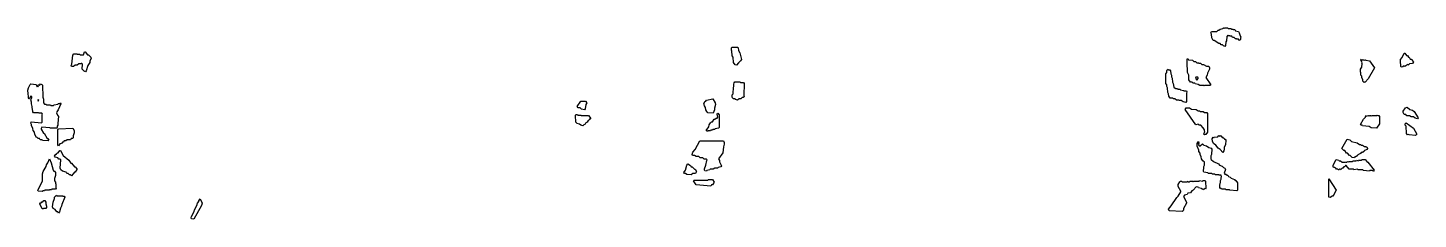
# Model space of a CAD drawing. Header units: millimetres. Extents: x 0 to 6322, y 0 to 871.
import ezdxf

# ---------------------------------------------------------------- set-up
doc = ezdxf.new("R2010")
doc.units = ezdxf.units.MM
doc.layers.add('Y', color=7, linetype='Continuous')

msp = doc.modelspace()

# ---------------------------------------------------------------- linework, layer by layer
at = {"layer": 'Y'}
for points in [[(5435.9, 788.6), (5432.5, 794.1), (5425.9, 794.1), (5420.9, 799.5), (5415.9, 799.5), (5394.2, 813.2), (5389.2, 813.2), (5383.3, 825.6), (5381.7, 842), (5378.3, 847.5), (5382.5, 854.5), (5405.9, 854.5), (5412.6, 860), (5415.9, 860), (5420.9, 865.4), (5434.2, 868.2), (5435.9, 871), (5439.2, 868.2), (5440.9, 870.9), (5456, 870.9), (5457.7, 868.2), (5471, 868.2), (5472.7, 865.4), (5479.3, 865.4), (5481, 862.7), (5487.7, 862.7), (5491, 857.2), (5504.3, 854.5), (5508.5, 847.6), (5510.2, 839.4), (5515.2, 828.4), (5513.5, 825.6), (5513.5, 817.4), (5509.3, 813.2), (5504.2, 818.7), (5497.5, 818.7), (5495.9, 821.4), (5490.9, 821.4), (5485.9, 826.9), (5477.5, 826.9), (5474.2, 832.4), (5467.5, 832.4), (5465.9, 835.1), (5459.2, 835.1), (5456, 837.8), (5451.9, 831.1), (5450.2, 811.9), (5446.9, 806.4), (5445.2, 790), (5442.6, 785.8), (5435.9, 788.6)], [(255.9, 673.6), (246.7, 683.2), (248.3, 705.1), (245.9, 709.2), (242.7, 709.2), (241, 706.4), (232.6, 706.4), (224.3, 701), (216, 701), (207.6, 695.5), (199.2, 695.5), (196.6, 699.7), (200, 705.2), (205, 746.3), (209.2, 753.2), (222.7, 753.2), (224.3, 750.4), (236, 750.4), (237.7, 747.7), (252.5, 747.7), (257.5, 761.4), (261, 761.4), (271, 747.7), (276, 747.7), (286, 736.7), (288.5, 732.6), (281.9, 718.8), (281.9, 713.4), (273.5, 699.6), (265.2, 675), (262.6, 670.8), (255.9, 673.6)], [(3216.7, 702.3), (3208.3, 713.3), (3206.7, 738), (3203.3, 743.5), (3201.7, 765.4), (3200, 768.1), (3200, 779.1), (3202.5, 783.3), (3227.7, 783.3), (3230.2, 779.1), (3231.9, 768.2), (3236.9, 757.2), (3245.2, 727.1), (3241, 720.2), (3231, 711.9), (3222.6, 700.9), (3216.7, 702.3)], [(5307.5, 616.1), (5305.9, 618.8), (5299.2, 618.8), (5294.2, 624.3), (5285.9, 624.3), (5278.3, 633.9), (5278.3, 655.9), (5273.3, 666.8), (5273.3, 688.7), (5271.7, 691.4), (5271.7, 727.1), (5274.3, 731.4), (5277.7, 725.8), (5296, 723.1), (5301, 717.6), (5309.3, 717.6), (5316, 712.1), (5322.7, 712.1), (5324.3, 709.4), (5332.6, 709.4), (5337.6, 703.9), (5346, 703.9), (5359.3, 695.7), (5369.3, 695.7), (5373.5, 688.8), (5373.5, 683.2), (5363.5, 664.1), (5361.9, 655.9), (5356.9, 644.9), (5378.6, 612.1), (5376, 607.8), (5372.6, 610.6), (5371, 607.9), (5351, 607.9), (5349.3, 605), (5347.5, 607.9), (5329.2, 607.9), (5320.9, 613.3), (5307.5, 616.1)], [(6070, 634), (6065, 644.9), (6065, 650.4), (6061.7, 655.9), (6061.7, 666.8), (6060, 669.5), (6060, 683.3), (6065, 691.5), (6065, 699.7), (6066.7, 702.5), (6066.7, 707.9), (6065, 710.6), (6066.7, 713.4), (6061.7, 724.3), (6064.3, 728.6), (6066, 725.8), (6074.3, 725.8), (6076, 723.1), (6082.6, 725.8), (6084.3, 723.1), (6101, 720.3), (6123.6, 688.7), (6094.3, 638), (6081, 624.3), (6077.7, 624.3), (6075.9, 621.5), (6070, 628.5), (6070, 634)], [(6243.3, 694.2), (6243.3, 705.1), (6241.7, 707.9), (6241.7, 727.1), (6248.3, 735.3), (6257.5, 755.9), (6261, 755.9), (6269.3, 745), (6272.7, 745), (6277.7, 736.8), (6281, 736.8), (6286, 728.5), (6289.3, 728.5), (6300.2, 716.1), (6296, 709.2), (6282.6, 706.4), (6275.9, 700.9), (6274.2, 703.7), (6260.9, 695.5), (6257.6, 698.2), (6252.7, 692.8), (6245.1, 691.4), (6243.3, 694.2)], [(5235.9, 539.4), (5234.2, 542.2), (5222.6, 542.2), (5215.9, 547.6), (5207.5, 547.6), (5205.9, 550.4), (5194.2, 550.4), (5188.3, 560), (5186.7, 571), (5183.3, 576.4), (5181.7, 598.4), (5178.3, 603.8), (5178.3, 612), (5175, 617.5), (5175, 661.4), (5178.3, 666.9), (5178.3, 675.1), (5180.9, 679.2), (5184.3, 682), (5186, 679.3), (5192.7, 679.3), (5195.2, 675.1), (5196.9, 661.4), (5200.2, 655.9), (5200.2, 647.7), (5203.5, 642.2), (5205.2, 623.1), (5208.5, 617.6), (5210.2, 601.2), (5212.7, 597.1), (5216, 597.1), (5217.7, 594.4), (5227.7, 594.4), (5229.3, 591.6), (5239.3, 591.6), (5241, 588.9), (5254.3, 586.2), (5256, 583.4), (5267.7, 583.4), (5270.2, 579.2), (5268.5, 573.7), (5268.5, 535.4), (5266, 531.2), (5252.6, 533.9), (5244.2, 539.4), (5235.9, 539.4)], [(5321.7, 639.5), (5321.7, 642.2), (5319.2, 646.2), (5311, 646.2), (5308.6, 642.2), (5315.9, 632.8), (5321.7, 639.5)], [(55.9, 361.4), (52.5, 366.9), (47.6, 366.9), (42.6, 372.4), (39.2, 372.4), (31.7, 384.8), (30, 395.7), (25, 403.9), (23.3, 412.2), (16.7, 425.9), (16.7, 431.3), (13.3, 436.8), (15.9, 443.8), (62.5, 438.3), (65, 442.3), (65, 475.2), (66.6, 477.9), (64.2, 481.9), (50.9, 481.9), (49.2, 484.7), (25.9, 484.7), (23.3, 488.8), (21.7, 502.5), (20, 505.3), (20, 513.5), (16.7, 524.4), (16.7, 532.7), (13.3, 543.6), (18.3, 551.9), (18.3, 557.3), (14.3, 561.2), (7.7, 547.6), (5.9, 547.6), (3.3, 551.8), (1.7, 576.4), (0, 579.2), (0, 587.4), (3.3, 598.4), (10.9, 613.5), (14.2, 616.3), (37.7, 613.5), (42.6, 602.7), (44.3, 605.4), (45.9, 602.7), (48.3, 606.6), (46.6, 609.3), (49.3, 613.6), (52.6, 608.2), (57.6, 616.3), (64.3, 613.5), (66.9, 609.4), (68.5, 554.6), (71.9, 546.4), (71.9, 530), (76, 523.2), (82.7, 523.2), (84.3, 520.4), (102.7, 520.4), (104.3, 517.7), (117.5, 517.7), (119.2, 520.4), (135.9, 523.2), (137.5, 525.9), (145.9, 525.9), (147.6, 528.8), (150.2, 524.5), (138.5, 497), (131.9, 488.8), (130.2, 483.4), (134.4, 473.9), (140.2, 467), (140.2, 461.4), (138.5, 458.7), (138.5, 445), (136.9, 442.3), (136.9, 428.6), (133.5, 423.1), (133.5, 417.6), (131, 413.5), (102.5, 413.5), (100.9, 416.2), (64.3, 418.9), (60.2, 412.2), (60.2, 409.5), (71, 391.8), (74.3, 391.8), (87.7, 367.1), (91, 367.1), (95.2, 360.2), (92.7, 356), (67.5, 358.7), (65.9, 361.4), (55.9, 361.4)], [(3217.5, 544.9), (3215.9, 547.6), (3209.2, 547.6), (3201.6, 554.6), (3203.3, 557.3), (3203.3, 565.6), (3206.7, 571), (3208.3, 601.2), (3210, 603.9), (3210, 614.8), (3211.7, 620.3), (3214.2, 624.5), (3239.3, 624.5), (3241, 621.8), (3254.3, 621.8), (3256.9, 617.6), (3255.2, 562.8), (3256.9, 560), (3252.7, 553.1), (3247.6, 553.1), (3242.6, 547.6), (3234.3, 547.6), (3227.6, 542.1), (3217.5, 544.9)], [(50, 540.9), (47.6, 544.8), (45.2, 540.9), (47.6, 537), (50, 540.9)], [(2517.6, 501.1), (2510.9, 506.6), (2502.5, 506.6), (2498.3, 513.5), (2514.2, 536.9), (2536, 536.9), (2541.9, 529.9), (2536.9, 521.7), (2533.5, 502.5), (2531, 498.3), (2517.6, 501.1)], [(3087.5, 490.2), (3083.3, 497), (3081.7, 508), (3076.7, 516.2), (3073.3, 527.2), (3079.2, 536.9), (3082.5, 536.9), (3085.9, 542.3), (3114.3, 547.8), (3125.2, 530), (3126.9, 521.7), (3121.9, 505.3), (3121.9, 497.1), (3116, 481.9), (3092.6, 484.7), (3087.5, 490.2)], [(5350, 401.2), (5350, 406.7), (5344.2, 416.2), (5334.2, 427.2), (5325.9, 427.2), (5320.9, 432.6), (5310.9, 429.9), (5261.6, 499.8), (5267.6, 506.8), (5282.6, 506.8), (5291, 501.3), (5312.6, 498.5), (5321, 493.1), (5329.3, 493.1), (5331, 490.3), (5344.3, 490.3), (5351, 484.9), (5361, 484.9), (5363.5, 480.7), (5363.5, 395.7), (5356, 386.1), (5352.7, 386.1), (5351, 383.3), (5346.6, 387.5), (5351.7, 398.5), (5350, 401.2)], [(6289.2, 465.5), (6282.6, 471), (6270.9, 471), (6265.9, 476.4), (6257.5, 476.4), (6253.3, 486.1), (6253.3, 491.6), (6264.2, 506.7), (6271, 509.5), (6284.3, 498.5), (6296, 495.8), (6304.3, 490.3), (6321.9, 461.5), (6319.3, 457.3), (6307.6, 460), (6300.9, 465.5), (6289.2, 465.5)], [(2514.2, 427.2), (2509.2, 432.6), (2497.5, 435.4), (2491.7, 442.3), (2490, 472.5), (2492.5, 476.6), (2499.3, 476.6), (2501, 473.9), (2514.3, 473.9), (2516, 471.2), (2549.3, 471.2), (2560.2, 458.8), (2557.7, 454.5), (2554.3, 454.5), (2551, 449.1), (2547.7, 449.1), (2542.7, 440.9), (2537.7, 438.1), (2534.3, 432.6), (2527.7, 429.9), (2524.3, 424.4), (2514.2, 427.2)], [(3096.7, 420.4), (3098.3, 428.7), (3104.2, 438.3), (3109.2, 443.8), (3112.6, 443.8), (3120.9, 454.7), (3124.2, 454.7), (3129.2, 460.2), (3134.2, 460.2), (3136.7, 464.2), (3135, 477.9), (3137.6, 482.2), (3143.5, 475.2), (3143.5, 417.6), (3141, 413.5), (3126, 410.7), (3124.3, 408), (3114.3, 408), (3112.7, 405.2), (3106, 405.2), (3104.3, 402.5), (3092.7, 402.5), (3091, 399.7), (3085, 404), (3096.7, 420.4)], [(6067.5, 427.2), (6062.5, 427.2), (6060, 431.4), (6072.5, 454.7), (6081.7, 464.3), (6084.2, 471.3), (6086, 468.4), (6096, 471.2), (6099.2, 468.5), (6100.9, 471.2), (6106, 471.2), (6107.6, 468.5), (6109.2, 471.2), (6134.2, 471.2), (6135.9, 474), (6137.7, 471.2), (6142.7, 471.2), (6145.2, 467), (6145.2, 434.1), (6132.7, 413.5), (6107.6, 416.2), (6099.2, 421.7), (6069.2, 424.4), (6067.5, 427.2)], [(139.2, 410.9), (204.3, 413.7), (210.2, 404), (210.2, 393), (206.9, 379.3), (206.9, 371.1), (204.3, 366.9), (197.7, 366.9), (194.3, 361.4), (179.3, 361.4), (172.6, 356), (166, 356), (161, 350.5), (157.6, 350.5), (152.7, 345), (146, 342.3), (139.3, 334), (136.7, 338.2), (136.7, 406.7), (139.2, 410.9)], [(5390.9, 345), (5386.7, 354.7), (5385, 365.7), (5389.2, 372.6), (5392.6, 369.9), (5394.2, 372.6), (5410.9, 375.3), (5415.9, 380.8), (5419.3, 378.1), (5422.6, 380.8), (5427.6, 375.3), (5431, 375.3), (5434.3, 369.9), (5437.7, 369.9), (5441, 364.4), (5444.3, 364.4), (5446.9, 360.2), (5445.2, 338.2), (5440.2, 327.3), (5440.2, 316.3), (5438.5, 310.8), (5434.3, 303.9), (5420.9, 317.7), (5412.5, 323.1), (5402.5, 336.8), (5390.9, 345)], [(6268.3, 390.3), (6266.7, 423.1), (6263.3, 428.6), (6263.3, 434.1), (6267.6, 438.3), (6301, 413.6), (6315.2, 387.5), (6309.3, 380.6), (6280.9, 383.3), (6279.2, 386.1), (6272.6, 383.3), (6268.3, 390.3)], [(3076.7, 228.8), (3083.3, 245.2), (3086.7, 267.1), (3088.3, 269.8), (3085.9, 273.8), (3075.9, 273.8), (3069.2, 279.3), (3057.6, 279.3), (3050.9, 284.8), (3039.2, 284.8), (3030.9, 290.2), (3022.5, 290.2), (3020, 294.4), (3023.3, 305.5), (3034.2, 317.8), (3055.9, 356.2), (3162.7, 356.2), (3166.9, 349.2), (3166.9, 341), (3163.5, 330), (3160.2, 302.6), (3140.2, 275.3), (3145.2, 267.1), (3145.2, 261.6), (3153.5, 242.4), (3151, 238.2), (3139.3, 235.5), (3137.7, 232.7), (3124.3, 232.7), (3116, 227.3), (3102.7, 227.3), (3101, 224.5), (3087.7, 221.8), (3086, 219), (3078.4, 220.4), (3076.7, 223.2), (3076.7, 228.8)], [(5427.5, 136.9), (5425.9, 139.7), (5422.5, 139.7), (5420, 143.8), (5420, 154.8), (5423.3, 168.5), (5423.3, 176.7), (5426.7, 182.2), (5426.7, 190.4), (5428.3, 193.2), (5425.9, 199.9), (5417.5, 199.9), (5415.9, 202.6), (5399.2, 202.6), (5397.5, 205.4), (5385.9, 205.4), (5384.2, 208.1), (5367.5, 208.1), (5365.9, 210.9), (5347.5, 213.6), (5345, 217.8), (5345, 226), (5346.7, 228.8), (5346.7, 239.7), (5350, 245.2), (5350, 258.8), (5342.5, 265.6), (5336.7, 275.3), (5335, 283.5), (5330, 294.4), (5330, 299.9), (5325, 308.1), (5325, 313.6), (5316.7, 332.8), (5316.7, 343.8), (5322.6, 353.6), (5325.2, 346.5), (5321.9, 341), (5326, 334.3), (5330.9, 334.3), (5340.9, 342.5), (5347.6, 337), (5359.3, 334.2), (5369.3, 326), (5381, 323.3), (5383.5, 319.1), (5383.5, 308.1), (5381.9, 305.4), (5381.9, 294.4), (5378.5, 288.9), (5378.5, 275.3), (5381, 271.2), (5391, 263.1), (5414.3, 252.1), (5417.7, 246.6), (5431, 241.1), (5436, 235.7), (5442.7, 232.9), (5445.2, 226), (5440.2, 209.6), (5442.7, 205.6), (5447.6, 205.6), (5452.6, 200.1), (5456, 200.1), (5459.3, 194.6), (5467.7, 191.9), (5471, 186.4), (5486, 180.9), (5489.3, 175.4), (5492.6, 175.4), (5497.7, 169.9), (5500.2, 165.8), (5500.2, 132.9), (5497.7, 128.7), (5465.9, 131.4), (5464.2, 134.2), (5447.5, 134.2), (5445.9, 136.9), (5427.5, 136.9)], [(6000.9, 301.2), (5995.9, 301.2), (5987.6, 312.2), (5984.2, 312.2), (5975, 321.8), (5999.2, 364.4), (6011, 361.6), (6019.3, 353.4), (6044.3, 347.9), (6054.3, 339.7), (6061, 339.7), (6062.7, 337), (6069.3, 337), (6077.6, 331.5), (6082.7, 331.5), (6084.3, 328.8), (6087.7, 328.8), (6091.9, 321.8), (6089.3, 317.7), (6077.7, 312.2), (6074.3, 306.6), (6072.6, 309.3), (6069.3, 303.9), (6062.7, 303.9), (6059.3, 298.5), (6047.7, 293), (6044.3, 287.5), (6041, 287.5), (6036, 282), (6032.7, 282), (6031, 279.3), (6021.7, 280.7), (6012.6, 290.2), (6009.2, 290.2), (6000.9, 301.2)], [(66.7, 206.8), (70, 217.8), (83.3, 239.7), (85, 248), (91.7, 256.2), (95, 267.1), (99.3, 274.1), (106.9, 256.2), (115.2, 223.3), (117.7, 219.3), (121, 219.3), (125.2, 212.3), (125.2, 198.6), (121.9, 184.9), (121.9, 174), (125.2, 168.5), (125.2, 163.1), (126.9, 160.3), (126.9, 143.9), (128.6, 141.1), (126, 136.9), (109.3, 136.9), (107.7, 134.2), (99.3, 134.2), (97.7, 131.4), (77.7, 131.4), (76, 128.7), (67.7, 128.7), (66, 126), (46.7, 127.3), (45, 130.2), (66.7, 174), (66.7, 206.8)], [(177.5, 208.1), (174.2, 213.6), (157.6, 219.1), (150.9, 224.6), (146.7, 231.5), (150, 269.8), (147.5, 273.8), (140.9, 273.8), (135.9, 279.3), (124.2, 282), (121.6, 286.2), (127.5, 295.9), (130.9, 295.9), (134.2, 301.4), (137.6, 301.4), (145.9, 312.4), (149.3, 312.4), (161, 290.4), (186, 268.5), (196, 254.9), (199.3, 254.9), (212.6, 238.4), (216, 238.4), (223.5, 228.8), (223.5, 226), (216, 213.6), (212.6, 213.6), (199.3, 197.1), (194.2, 202.6), (189.2, 202.6), (184.2, 208.1), (177.5, 208.1)], [(6045.9, 227.3), (6029.2, 224.5), (6027.5, 227.3), (6007.6, 227.3), (5994.2, 243.7), (5991, 243.7), (5987.7, 238.2), (5984.3, 238.2), (5979.3, 232.7), (5976, 232.7), (5969.3, 224.5), (5967.5, 227.3), (5964.3, 227.3), (5962.7, 224.5), (5957.5, 224.5), (5955.9, 227.3), (5950.9, 227.3), (5947.5, 232.7), (5944.2, 232.7), (5942.5, 235.5), (5937.5, 235.5), (5935, 239.7), (5935, 245.2), (5949.2, 271.3), (5961, 268.5), (5962.7, 265.8), (5969.3, 265.8), (5976, 260.3), (5987.7, 260.3), (5989.3, 257.7), (5990.9, 260.3), (5997.5, 260.3), (5999.2, 263.1), (6005.9, 260.4), (6007.5, 263.1), (6022.5, 263.1), (6024.2, 265.8), (6039.2, 265.8), (6040.9, 268.6), (6049.2, 265.8), (6050.9, 268.5), (6064.2, 268.5), (6065.9, 271.3), (6081, 271.3), (6087.7, 263), (6092.7, 260.3), (6121.9, 223.3), (6119.3, 219.1), (6115.9, 219.1), (6114.2, 221.8), (6102.7, 221.8), (6101, 219.1), (6072.5, 221.8), (6070.9, 224.5), (6047.5, 224.5), (6045.9, 227.3)], [(2985.9, 208.1), (2983.3, 212.3), (2990, 223.3), (2996.7, 245.2), (3000.9, 252.2), (3012.7, 243.9), (3016, 238.4), (3021, 238.4), (3031, 227.5), (3034.3, 227.5), (3040.2, 217.8), (3036, 208.1), (3024.3, 208.1), (3016, 202.6), (2996.7, 204), (2990.9, 208.1), (2985.9, 208.1)], [(3029.2, 178.2), (3092.5, 178.2), (3094.2, 180.9), (3112.7, 180.9), (3120.2, 168.5), (3112.7, 156.1), (3109.3, 156.1), (3106, 150.6), (3039.2, 156.1), (3026.6, 174), (3029.2, 178.2)], [(5230.9, 104.2), (5243.3, 124.7), (5243.3, 127.4), (5230, 149.3), (5230, 157.6), (5237.5, 169.9), (5240.9, 172.7), (5247.7, 172.7), (5249.3, 170), (5270.9, 170), (5274.3, 172.8), (5276, 170), (5282.5, 170), (5284.2, 172.7), (5296, 172.7), (5299.2, 170), (5300.9, 172.7), (5325.9, 172.7), (5327.6, 175.5), (5340.9, 172.7), (5342.5, 175.4), (5352.7, 175.4), (5355.2, 171.3), (5356.9, 141.1), (5354.3, 136.8), (5352.6, 139.6), (5345.9, 134.1), (5344.2, 136.9), (5337.5, 136.9), (5335.9, 139.7), (5322.5, 142.4), (5320.9, 145.1), (5312.6, 147.8), (5299.3, 131.5), (5292.7, 128.7), (5286, 120.5), (5274.3, 117.8), (5271, 112.3), (5259.3, 109.5), (5255.2, 102.8), (5268.5, 78.2), (5268.5, 72.6), (5255.2, 48), (5255.2, 42.5), (5252.7, 38.4), (5249.3, 35.6), (5189.2, 38.3), (5186.7, 45.3), (5199.2, 60.4), (5224.2, 98.7), (5230.9, 104.2)], [(5934.3, 103.9), (5932.6, 106.7), (5922.6, 98.6), (5915, 100), (5915.8, 183.9), (5948.5, 132.9), (5934.3, 103.9)], [(60.9, 74.1), (64.2, 79.6), (67.6, 79.6), (72.6, 85.1), (77.7, 85.1), (81.9, 78.2), (81.9, 69.9), (85.2, 59), (85.2, 53.5), (82.7, 49.3), (71, 49.3), (69.3, 46.5), (65, 47.9), (55, 69.9), (57.5, 74.1), (60.9, 74.1)], [(115.9, 49.3), (111.7, 56.2), (115, 78.2), (121.7, 94.6), (121.7, 100.1), (131, 109.8), (132.7, 107), (157.7, 107), (159.3, 104.3), (166, 104.3), (168.5, 100.1), (155.2, 67.2), (153.5, 58.9), (148.5, 50.7), (143.5, 34.3), (139.3, 27.3), (135.9, 32.9), (132.6, 32.9), (124.2, 43.8), (115.9, 49.3)], [(745, 1.4), (743.3, 7), (745, 12.5), (756.7, 34.4), (758.3, 42.6), (768.3, 61.8), (771.7, 72.7), (778.3, 80.9), (778.3, 83.6), (784.3, 93.4), (793.5, 72.7), (790.2, 61.7), (754.3, 0), (745, 1.4)]]:
    msp.add_lwpolyline(points, close=True, dxfattribs=at)

doc.saveas('drawing.dxf')
